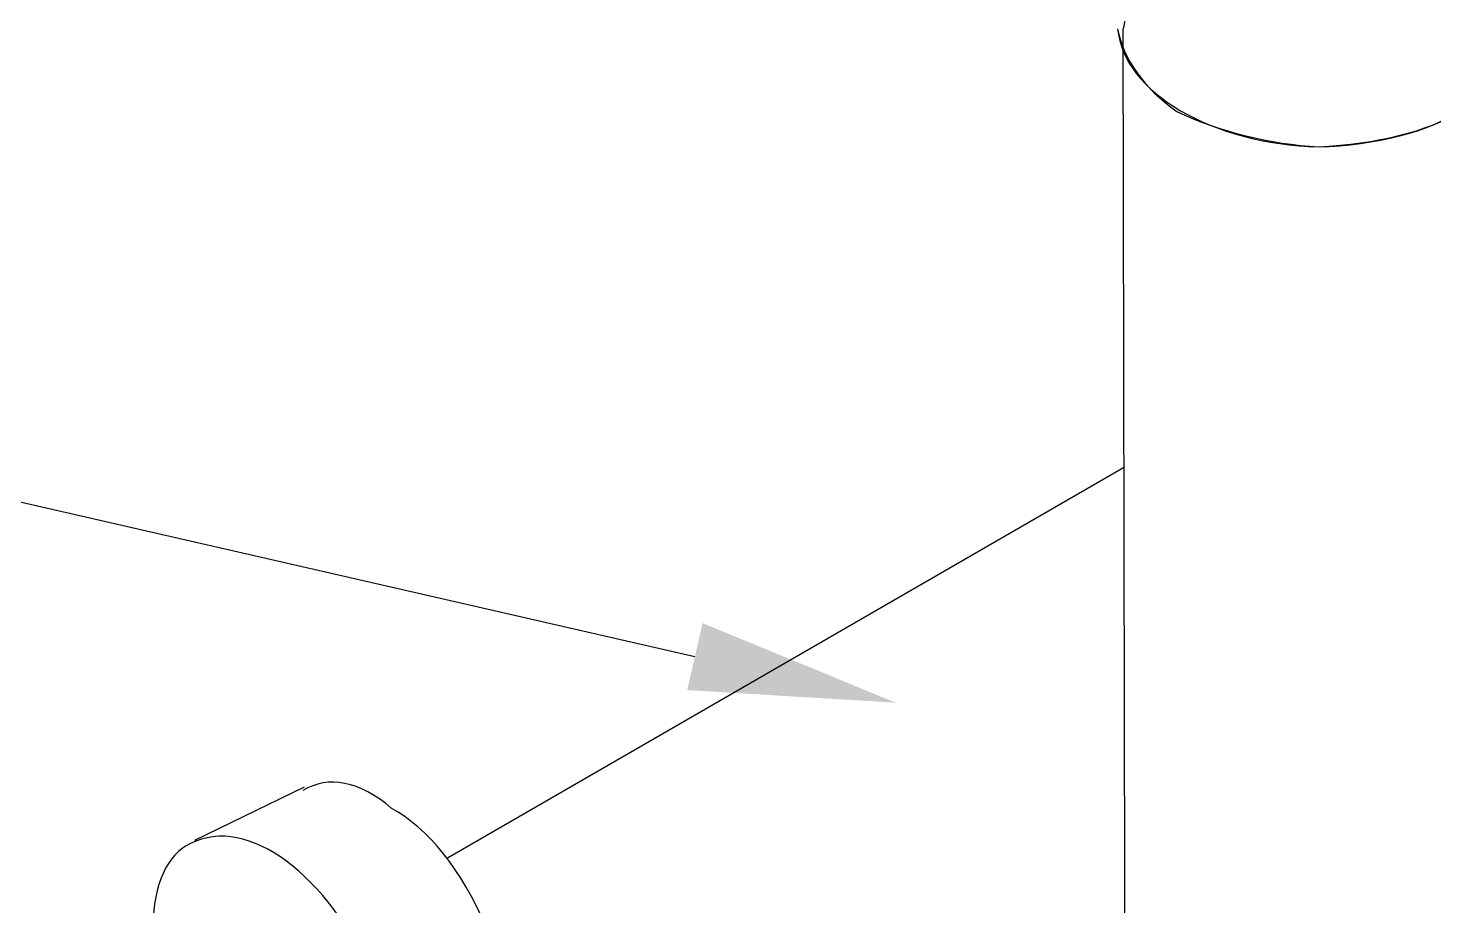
# Model space of a CAD drawing. Header units: inches. Extents: x 0.3 to 33.8, y 15.5 to 37.1.
# Drawn here: x 6.406 to 7.635, y 27.754 to 28.522 of the extents above; entities that cross this region are included whole.
import ezdxf

# ---------------------------------------------------------------- set-up
doc = ezdxf.new("R2010")
doc.units = ezdxf.units.IN
doc.header["$MEASUREMENT"] = 0

# ---------------------------------------------------------------- blocks, each defined once
blk = doc.blocks.new('60298_1')
at = {"transparency": 33554687}
blk.add_hatch(color=21, dxfattribs=at).paths.add_polyline_path([(6.9958, 28.0014), (7.1647, 27.9318), (6.9824, 27.9428)])
at = {"color": 21, "transparency": 33554687}
blk.add_lwpolyline([(6.9891, 27.9718), (1.7971, 29.1621), (1.6169, 29.1621)], dxfattribs=at)
at = {"transparency": 33554687}
for points in [[(7.9439, 28.8569), (7.7518, 28.9219), (7.6459, 28.9173), (7.5437, 28.8791), (7.4595, 28.8094), (7.4027, 28.72), (7.3635, 28.5212)], [(7.3666, 27.0309), (7.3635, 28.5212)], [(6.7727, 27.7962), (7.364, 28.1375)], [(6.5517, 27.8117), (6.6477, 27.8581)]]:
    blk.add_lwpolyline(points, dxfattribs=at)
for points, knots in [([(7.3588, 28.5212), (7.3637, 28.4655), (7.4422, 28.4202), (7.5344, 28.4179), (7.5854, 28.4205), (7.6299, 28.4313), (7.6583, 28.4489)], [0, 0, 0, 0, 1, 1, 1, 2, 2, 2, 2]), ([(7.4105, 28.4489), (7.4478, 28.431), (7.4925, 28.4203), (7.5344, 28.4179), (7.6358, 28.4207), (7.7141, 28.4662), (7.71, 28.5212)], [0, 0, 0, 0, 1, 1, 1, 2, 2, 2, 2]), ([(6.7959, 27.54), (6.8463, 27.5651), (6.8492, 27.6537), (6.8063, 27.7363), (6.7857, 27.7848), (6.7557, 27.8221), (6.7236, 27.8396)], [0, 0, 0, 0, 1, 1, 1, 2, 2, 2, 2]), ([(6.703, 27.4936), (6.6591, 27.4744), (6.5878, 27.5271), (6.5429, 27.6123), (6.5034, 27.7013), (6.5063, 27.7898), (6.5481, 27.8086), (6.5977, 27.8341), (6.6689, 27.7814), (6.7081, 27.6898), (6.7533, 27.6072), (6.7504, 27.5187), (6.703, 27.4936)], [0, 0, 0, 0, 1, 1, 1, 2, 2, 2, 3, 3, 3, 4, 4, 4, 4])]:
    blk.add_open_spline(points, degree=3, knots=knots, dxfattribs=at)
for points in [[(7.3588, 28.5212), (7.3636, 28.4946), (7.3821, 28.4689), (7.4105, 28.4489)], [(6.7236, 27.8396), (6.6959, 27.8632), (6.6687, 27.8685), (6.6462, 27.855)]]:
    blk.add_open_spline(points, degree=3, dxfattribs=at)

msp = doc.modelspace()

# ---------------------------------------------------------------- block references
msp.add_blockref('60298_1', (0, 0))

doc.saveas('drawing.dxf')
